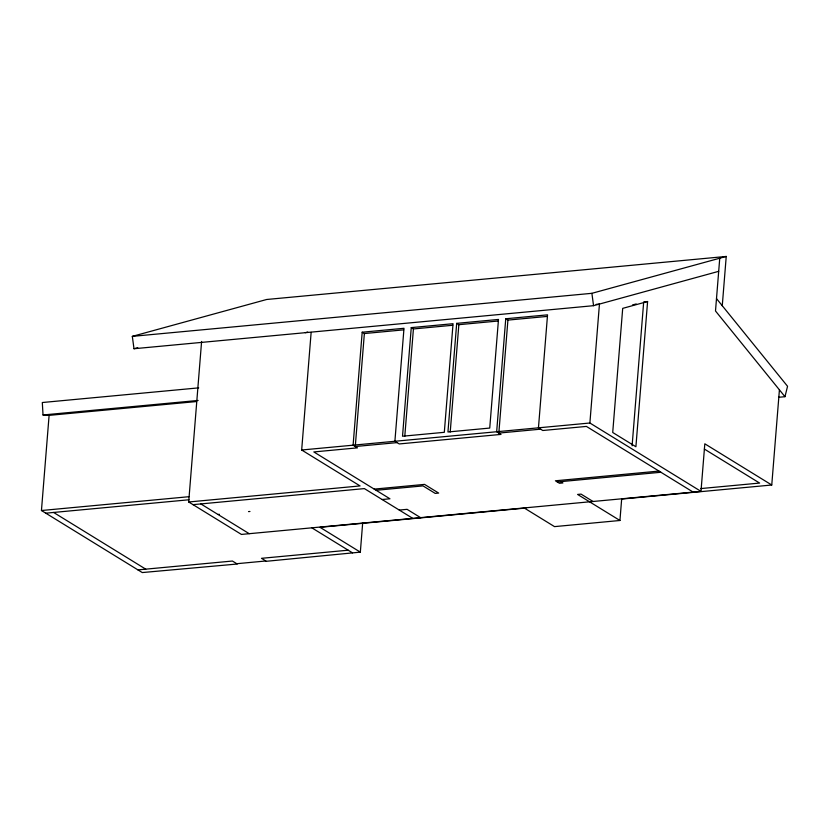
<?xml version="1.0" encoding="UTF-8"?>
<svg xmlns="http://www.w3.org/2000/svg" width="829" height="829" viewBox="0 0 829 829"><rect width="100%" height="100%" fill="white"/><g stroke="black" fill="none" stroke-linecap="round" stroke-linejoin="round"><path stroke-width="1.24" d="M137.935 569.886L232.431 561.036L237.27 564.021L142.267 572.559L41.45 510.519L49.108 415.36L196.535 401.547M779.415 389.848L771.758 485.006L704.816 443.805L700.982 491.379L241.415 534.425L188.691 501.98L201.602 341.465M188.691 501.98L360.055 485.929L301.673 450.002L311.144 332.336M693.168 492.115L586.404 426.417L542.788 430.5L538.456 427.826L547.544 314.844L505.752 318.761L496.664 431.743L500.996 434.406L399.236 443.94L394.894 441.277L403.992 328.294L362.19 332.211L353.102 445.194L357.444 447.857L313.828 451.94L389.941 498.789L382.128 499.514M355.372 445.235L364.366 333.548L362.19 332.211M348.18 550.197L261.498 558.321L266.337 561.295L360.335 552.135L362.708 522.56M411.257 327.61L402.521 436.23L444.313 432.313L453.048 323.704L411.257 327.61L413.422 328.947L452.686 325.269M404.79 436.292L413.422 328.947M456.686 323.362L447.95 431.982L489.742 428.065L498.488 319.445L456.686 323.362L458.851 324.688L498.115 321.02M450.22 432.033L458.851 324.688M498.934 431.795L507.918 320.098L505.752 318.761M700.982 491.379L589.885 423.008L599.45 304.067L596.103 304.378M524.177 507.949L554.518 526.622L619.937 520.488L621.698 498.633M632.102 445.836L643.687 301.901M647.594 301.528L635.905 446.758L612.714 432.489L622.703 308.367L647.594 301.528L644.661 301.808M719.748 258.223L715.5 310.979L784.97 396.697L778.535 397.298M722.266 305.735L726.235 256.441L266.669 299.487L132.319 336.367L133.997 348.729L593.564 305.683L718.691 271.332M784.97 396.697L787.55 386.283L716.494 298.606M133.997 348.729L137.738 347.703M305.352 332.678L307.714 332.025M132.319 336.367L591.885 293.321L726.235 256.441M632.486 304.968L636.216 303.942M364.366 333.548L403.619 329.869M507.918 320.098L547.181 316.419M198.722 387.868L42.31 402.521L43.025 414.977L49.108 415.36M43.025 414.977L198.141 400.448M301.673 450.002L589.885 423.008M355.268 446.52L397.07 442.613M498.83 433.08L540.622 429.163M41.45 510.519L188.877 496.706M45.782 513.182L188.981 499.773M193.022 504.654L364.387 488.602L412.78 518.384M374.221 489.11L424.552 484.395L438.665 493.079L435.215 493.4L423.018 485.898L376.128 490.281M658.993 471.079L555.409 480.789L559.451 483.266L562.901 482.944L560.787 481.639M557.326 481.96L660.91 472.261M217.975 514.467L219.436 514.332M248.503 511.607L249.964 511.472M399.267 510.063L407.08 509.338L420.593 517.648M700.557 488.592L759.613 483.069L704.339 449.049M525.855 508.032L320.004 527.317L360.335 552.135M621.968 499.037L771.758 485.006M236.762 563.71L265.84 560.984M593.046 501.493L581.046 494.115L577.595 494.436L619.937 520.488M311.984 527.918L352.522 552.86M200.836 503.918L249.228 533.7M53.595 512.446L145.749 569.16M591.885 293.321L593.564 305.683"/></g></svg>
